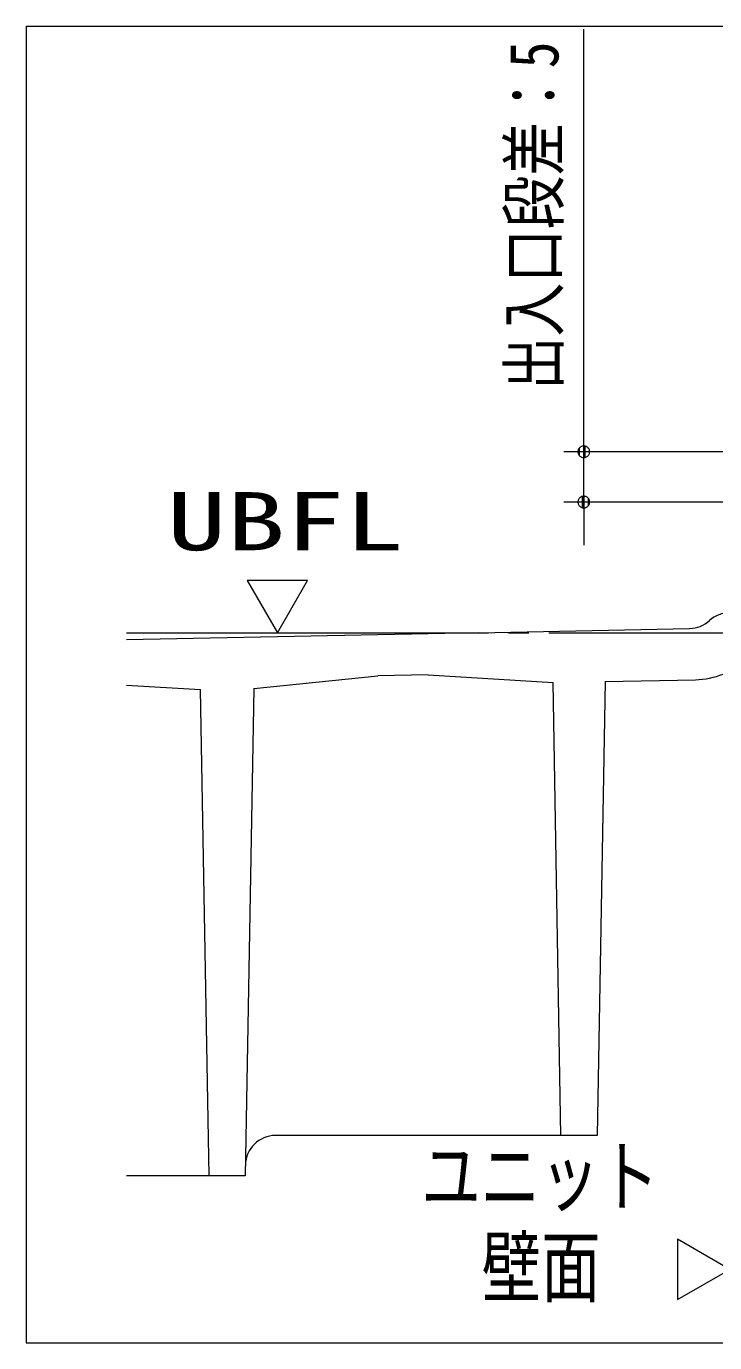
# Model space of a CAD drawing. Units: millimetres on the paper, scale 1:3. Extents: x -305 to 305, y -152 to 152.
# Drawn here: x -171.9 to -137.6, y -80.3 to -14.9 of the extents above; entities that cross this region are included whole.
import ezdxf
from ezdxf.enums import TextEntityAlignment as Align

# ---------------------------------------------------------------- set-up
doc = ezdxf.new("R2010")
doc.units = ezdxf.units.MM
doc.linetypes.add('LONG_CHAIN', pattern=[21, 18, -1, 1, -1])
doc.layers.add('0-2_0', color=7, linetype='Continuous', lineweight=9)
doc.layers.add('0-4_TV', color=7, linetype='Continuous', lineweight=9)
doc.styles.add('ＭＳ ゴシック', font='')
doc.styles.get('ＭＳ ゴシック').set_extended_font_data('MS Gothic')

# ---------------------------------------------------------------- blocks, each defined once
blk = doc.blocks.new('_DOTSMALL')
at = {"layer": '0-2_0'}
for p, q in [((0.0746, 0.1), (-0.0746, 0.1)), ((0.1223, -0.0248), (-0.1223, -0.0248))]:
    blk.add_line(p, q, dxfattribs=at)
for points in [[(0.125, 0), (0.124, 0.0157), (0.1211, 0.0311), (0.1162, 0.046), (0.1095, 0.0602), (0.1011, 0.0735), (0.0911, 0.0856), (0.0797, 0.0963), (0.067, 0.1055), (0.0532, 0.1131), (0.0386, 0.1189), (0.0234, 0.1228), (0.0078, 0.1248), (-0.0078, 0.1248), (-0.0234, 0.1228), (-0.0386, 0.1189), (-0.0532, 0.1131), (-0.067, 0.1055), (-0.0797, 0.0963), (-0.0911, 0.0856), (-0.1011, 0.0735), (-0.1095, 0.0602), (-0.1162, 0.046), (-0.1211, 0.0311), (-0.124, 0.0157), (-0.125, 0), (0, 0)], [(-0.125, 0), (-0.124, -0.0157), (-0.1211, -0.0311), (-0.1162, -0.046), (-0.1095, -0.0602), (-0.1011, -0.0735), (-0.0911, -0.0856), (-0.0797, -0.0963), (-0.067, -0.1055), (-0.0532, -0.1131), (-0.0386, -0.1189), (-0.0234, -0.1228), (-0.0078, -0.1248), (0.0078, -0.1248), (0.0234, -0.1228), (0.0386, -0.1189), (0.0532, -0.1131), (0.067, -0.1055), (0.0797, -0.0963), (0.0911, -0.0856), (0.1011, -0.0735), (0.1095, -0.0602), (0.1162, -0.046), (0.1211, -0.0311), (0.124, -0.0157), (0.125, 0), (0, 0)]]:
    blk.add_lwpolyline(points, close=True, dxfattribs=at)
blk = doc.blocks.new('TRI')
at = {"layer": '0-2_0'}
blk.add_lwpolyline([(0.5, 0.866), (0, 0), (1, 0)], close=True, dxfattribs=at)

msp = doc.modelspace()

# ---------------------------------------------------------------- linework, layer by layer
at = {"layer": '0-4_TV'}
for p, q in [((-171.854, -14.886), (-171.854, -80.346)), ((-171.854, -14.886), (-74.877, -14.886)), ((-144.132, -36.042), (-144.132, -15.025)), ((-112.388, -36.042), (-145.132, -36.042)), ((-144.132, -38.542), (-144.132, -36.042)), ((-128.623, -38.542), (-145.132, -38.542)), ((-144.132, -38.362), (-144.132, -40.682)), ((-149.369, -45.042), (-166.869, -45.396)), ((-149.369, -45.042), (-138.868, -44.832)), ((-166.869, -47.649), (-163.191, -47.872)), ((-160.546, -47.818), (-154.369, -47.193)), ((-151.869, -47.143), (-154.369, -47.193)), ((-151.869, -47.143), (-145.662, -47.518)), ((-145.269, -70.042), (-145.662, -47.518)), ((-143.075, -47.465), (-143.469, -70.042)), ((-143.075, -47.466), (-138.586, -47.376)), ((-162.769, -72.042), (-163.191, -47.872)), ((-160.546, -47.818), (-160.969, -72.042)), ((-143.469, -70.042), (-159.46, -70.042)), ((-160.969, -72.042), (-166.869, -72.042)), ((-171.854, -80.346), (-74.877, -80.346))]:
    msp.add_line(p, q, dxfattribs=at)
at = {"layer": '0-4_TV', "linetype": 'LONG_CHAIN'}
msp.add_line((-166.869, -45.042), (-89.012, -45.042), dxfattribs=at)
at = {"layer": '0-4_TV'}
for centre, radius, start, end in [((-138.898, -43.332), 1.5, 271.14576, 312.55971), ((-136.869, -45.542), 1.5, 90, 132.55975), ((-138.666, -43.377), 4, 271.14576, 312.02359), ((-159.46, -71.542), 1.5, 90, 179)]:
    msp.add_arc(centre, radius, start, end, dxfattribs=at)

# ---------------------------------------------------------------- block references
for name, p, xscale, yscale, rotation in [('_DOTSMALL', (-144.132, -36.042), 2.32, 2.32, 90), ('_DOTSMALL', (-144.132, -38.542), 2.32, 2.32, 270), ('TRI', (-159.369, -45.042), 3, 3, 60), ('TRI', (-136.869, -76.704), 3, 3, 149.99999)]:
    msp.add_blockref(name, p, dxfattribs=dict(at, xscale=xscale, yscale=yscale, rotation=rotation))

# ---------------------------------------------------------------- texts
at = {"layer": '0-4_TV', "style": 'ＭＳ ゴシック', "width": 0.8}
msp.add_text('出入口段差：5', height=2.444, rotation=90, dxfattribs=at).set_placement((-144.662, -32.974), align=Align.BOTTOM_LEFT)
at = {"layer": '0-4_TV', "style": 'ＭＳ ゴシック'}
for s, width, p in [('UBFL', 1.5, (-164.869, -41.807)), ('ユニット', 0.75, (-152.216, -74.383)), ('\u3000壁面', 0.75, (-152.165, -78.898))]:
    msp.add_text(s, height=2.889, dxfattribs=dict(at, width=width)).set_placement(p, align=Align.BOTTOM_LEFT)

doc.saveas('drawing.dxf')
